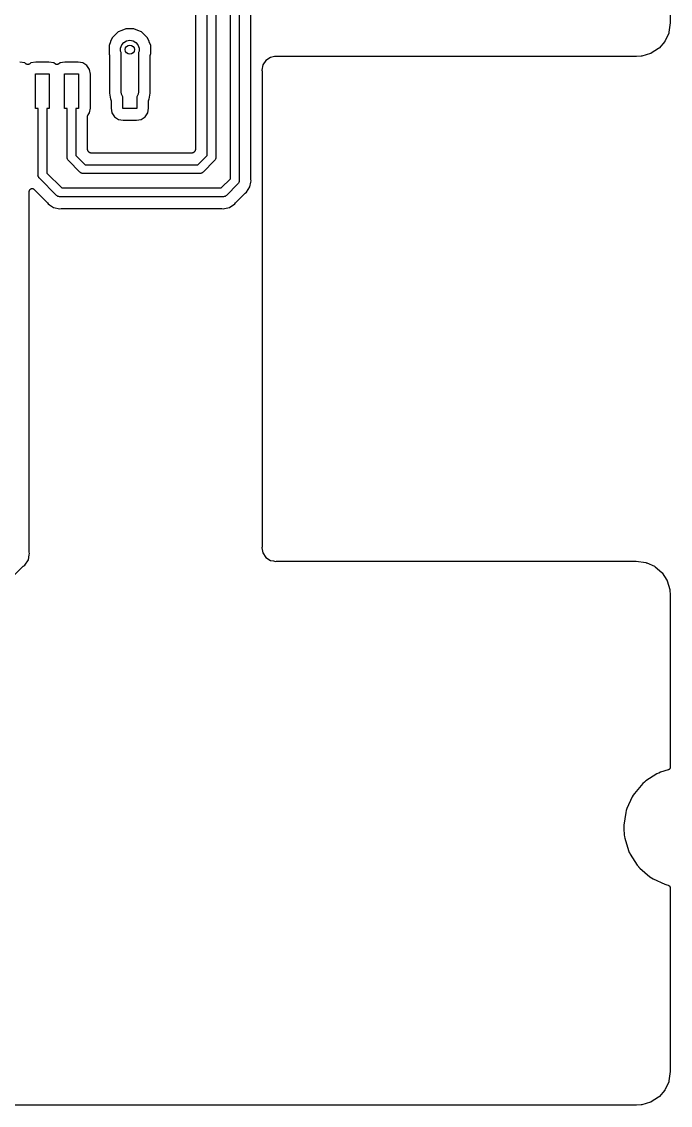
# Model space of a CAD drawing. Extents: x 40 to 164, y -163 to -60.
# Drawn here: x 134.99 to 163.25, y -163.25 to -116 of the extents above; entities that cross this region are included whole.
import ezdxf

# ---------------------------------------------------------------- set-up
doc = ezdxf.new("R2010")
doc.units = 0
doc.header["$MEASUREMENT"] = 0
doc.layers.add('BLACK', color=7, linetype='CONTINUOUS')

msp = doc.modelspace()

# ---------------------------------------------------------------- linework, layer by layer
at = {"layer": 'BLACK', "linetype": 'CONTINUOUS'}
for p, q in [((163.247, -90.059), (163.247, -116.027)), ((142.558, -110.952), (142.558, -121.578)), ((143.065, -121.841), (143.066, -110.879)), ((143.446, -110.95), (143.446, -121.912)), ((144.082, -122.857), (144.082, -111.768)), ((144.463, -111.839), (144.463, -122.928)), ((144.97, -122.855), (144.97, -112.331)), ((163.246, -116.045), (163.186, -116.465)), ((163.247, -116.027), (163.245, -116.036)), ((163.245, -116.036), (163.246, -116.045)), ((139.055, -116.582), (138.93, -116.707)), ((139.057, -116.578), (139.055, -116.582)), ((139.061, -116.576), (139.057, -116.578)), ((139.186, -116.451), (139.061, -116.576)), ((139.348, -116.384), (139.186, -116.451)), ((139.352, -116.381), (139.348, -116.384)), ((139.357, -116.38), (139.352, -116.381)), ((139.519, -116.313), (139.357, -116.38)), ((139.695, -116.313), (139.519, -116.313)), ((139.7, -116.312), (139.695, -116.313)), ((139.705, -116.313), (139.7, -116.312)), ((139.881, -116.313), (139.705, -116.313)), ((140.043, -116.38), (139.881, -116.313)), ((140.048, -116.381), (140.043, -116.38)), ((140.052, -116.384), (140.048, -116.381)), ((140.214, -116.451), (140.052, -116.384)), ((140.339, -116.576), (140.214, -116.451)), ((140.343, -116.578), (140.339, -116.576)), ((140.345, -116.582), (140.343, -116.578)), ((140.47, -116.707), (140.345, -116.582)), ((163.176, -116.5), (163.021, -116.839)), ((163.18, -116.482), (163.176, -116.5)), ((163.186, -116.465), (163.18, -116.482)), ((138.859, -116.878), (138.792, -117.04)), ((138.792, -117.04), (138.792, -117.402)), ((138.86, -116.873), (138.859, -116.878)), ((138.863, -116.869), (138.86, -116.873)), ((138.93, -116.707), (138.863, -116.869)), ((139.3, -117.15), (139.348, -117.018)), ((139.3, -117.292), (139.3, -117.15)), ((139.348, -117.018), (139.439, -116.91)), ((139.439, -116.91), (139.561, -116.839)), ((139.561, -116.839), (139.7, -116.815)), ((139.7, -116.815), (139.839, -116.839)), ((139.839, -116.839), (139.961, -116.91)), ((139.961, -116.91), (140.052, -117.018)), ((140.052, -117.018), (140.1, -117.15)), ((140.1, -117.15), (140.1, -117.292)), ((140.537, -116.869), (140.47, -116.707)), ((140.54, -116.873), (140.537, -116.869)), ((140.541, -116.878), (140.54, -116.873)), ((140.608, -117.04), (140.541, -116.878)), ((140.608, -117.402), (140.608, -117.04)), ((162.745, -117.163), (162.731, -117.175)), ((162.758, -117.152), (162.745, -117.163)), ((163.002, -116.869), (162.758, -117.152)), ((163.011, -116.854), (163.002, -116.869)), ((163.021, -116.839), (163.011, -116.854)), ((138.792, -117.402), (138.801, -117.424)), ((138.801, -117.424), (138.802, -117.427)), ((138.802, -117.427), (138.803, -117.429)), ((138.803, -117.429), (138.807, -117.448)), ((138.807, -117.448), (138.811, -117.467)), ((138.811, -117.467), (138.811, -117.47)), ((138.811, -117.47), (138.811, -117.473)), ((138.811, -117.473), (138.811, -119.12)), ((139.319, -117.344), (139.3, -117.292)), ((139.319, -119.065), (139.319, -117.344)), ((140.1, -117.292), (140.081, -117.344)), ((140.081, -117.344), (140.081, -119.065)), ((140.589, -117.467), (140.593, -117.448)), ((140.589, -117.47), (140.589, -117.467)), ((140.589, -117.473), (140.589, -117.47)), ((140.589, -119.12), (140.589, -117.473)), ((140.593, -117.448), (140.597, -117.429)), ((140.597, -117.429), (140.598, -117.427)), ((140.598, -117.427), (140.599, -117.424)), ((140.599, -117.424), (140.608, -117.402)), ((145.823, -117.561), (145.63, -117.69)), ((146.005, -117.525), (145.823, -117.561)), ((146.05, -117.516), (146.005, -117.525)), ((146.005, -117.525), (146.005, -117.525)), ((146.095, -117.525), (146.05, -117.516)), ((146.108, -117.525), (146.095, -117.525)), ((146.12, -117.527), (146.108, -117.525)), ((161.772, -117.527), (146.12, -117.527)), ((161.776, -117.526), (161.772, -117.527)), ((161.781, -117.527), (161.776, -117.526)), ((161.978, -117.512), (161.781, -117.527)), ((161.992, -117.509), (161.978, -117.512)), ((162.005, -117.507), (161.992, -117.509)), ((162.386, -117.393), (162.005, -117.507)), ((162.402, -117.385), (162.386, -117.393)), ((162.419, -117.378), (162.402, -117.385)), ((162.731, -117.175), (162.419, -117.378)), ((135.118, -117.803), (134.907, -117.762)), ((135.184, -117.848), (135.118, -117.803)), ((135.192, -117.851), (135.184, -117.848)), ((135.199, -117.856), (135.192, -117.851)), ((135.212, -117.86), (135.199, -117.856)), ((135.225, -117.865), (135.212, -117.86)), ((135.233, -117.866), (135.225, -117.865)), ((135.241, -117.868), (135.233, -117.866)), ((135.255, -117.867), (135.241, -117.868)), ((135.269, -117.868), (135.255, -117.867)), ((135.277, -117.866), (135.269, -117.868)), ((135.285, -117.865), (135.277, -117.866)), ((135.298, -117.86), (135.285, -117.865)), ((135.311, -117.856), (135.298, -117.86)), ((135.318, -117.851), (135.311, -117.856)), ((135.326, -117.848), (135.318, -117.851)), ((135.392, -117.803), (135.326, -117.848)), ((135.603, -117.762), (135.392, -117.803)), ((136.177, -117.762), (135.603, -117.762)), ((136.388, -117.803), (136.177, -117.762)), ((136.454, -117.848), (136.388, -117.803)), ((136.462, -117.851), (136.454, -117.848)), ((136.469, -117.856), (136.462, -117.851)), ((136.482, -117.86), (136.469, -117.856)), ((136.495, -117.865), (136.482, -117.86)), ((136.503, -117.866), (136.495, -117.865)), ((136.511, -117.868), (136.503, -117.866)), ((136.525, -117.867), (136.511, -117.868)), ((136.539, -117.868), (136.525, -117.867)), ((136.547, -117.866), (136.539, -117.868)), ((136.555, -117.865), (136.547, -117.866)), ((136.568, -117.86), (136.555, -117.865)), ((136.581, -117.856), (136.568, -117.86)), ((136.588, -117.851), (136.581, -117.856)), ((136.596, -117.848), (136.588, -117.851)), ((136.662, -117.803), (136.596, -117.848)), ((136.873, -117.762), (136.662, -117.803)), ((137.447, -117.762), (136.873, -117.762)), ((137.658, -117.803), (137.447, -117.762)), ((137.826, -117.916), (137.658, -117.803)), ((137.939, -118.084), (137.826, -117.916)), ((137.98, -118.295), (137.939, -118.084)), ((145.501, -117.883), (145.456, -118.11)), ((145.456, -118.11), (145.465, -118.155)), ((145.63, -117.69), (145.501, -117.883)), ((135.59, -119.782), (135.59, -118.282)), ((135.59, -118.282), (136.19, -118.282)), ((136.19, -118.282), (136.19, -119.782)), ((136.86, -119.782), (136.86, -118.282)), ((136.86, -118.282), (137.46, -118.282)), ((137.46, -118.282), (137.46, -119.782)), ((137.98, -119.769), (137.98, -118.295)), ((145.465, -118.155), (145.465, -118.168)), ((145.465, -118.168), (145.467, -118.18)), ((145.467, -118.18), (145.467, -138.868)), ((138.811, -119.12), (138.864, -119.385)), ((138.864, -119.385), (138.864, -119.386)), ((138.864, -119.386), (138.872, -119.399)), ((138.872, -119.399), (138.873, -119.406)), ((138.873, -119.406), (138.876, -119.413)), ((138.876, -119.413), (138.877, -119.428)), ((138.877, -119.428), (138.88, -119.443)), ((138.88, -119.443), (138.88, -119.769)), ((139.336, -119.164), (139.319, -119.065)), ((139.4, -119.274), (139.336, -119.164)), ((139.4, -119.782), (139.4, -119.274)), ((140.064, -119.164), (140, -119.274)), ((140, -119.274), (140, -119.782)), ((140.081, -119.065), (140.064, -119.164)), ((140.52, -119.443), (140.523, -119.428)), ((140.52, -119.769), (140.52, -119.443)), ((140.523, -119.428), (140.524, -119.413)), ((140.524, -119.413), (140.527, -119.406)), ((140.527, -119.406), (140.528, -119.399)), ((140.528, -119.399), (140.536, -119.386)), ((140.536, -119.385), (140.589, -119.12)), ((140.536, -119.386), (140.536, -119.385)), ((135.7, -119.782), (135.59, -119.782)), ((135.7, -122.674), (135.7, -119.782)), ((136.19, -119.782), (136.081, -119.782)), ((136.081, -119.782), (136.081, -122.603)), ((136.969, -119.782), (136.86, -119.782)), ((136.97, -121.912), (136.969, -119.782)), ((137.46, -119.782), (137.35, -119.782)), ((137.35, -119.782), (137.35, -121.841)), ((137.88, -120.068), (137.939, -119.98)), ((137.939, -119.98), (137.98, -119.769)), ((138.88, -119.769), (138.921, -119.98)), ((138.921, -119.98), (139.034, -120.148)), ((140, -119.782), (139.4, -119.782)), ((140.366, -120.148), (140.479, -119.98)), ((140.479, -119.98), (140.52, -119.769)), ((137.858, -120.139), (137.861, -120.124)), ((137.858, -121.578), (137.858, -120.139)), ((137.861, -120.124), (137.862, -120.108)), ((137.862, -120.108), (137.865, -120.102)), ((137.865, -120.102), (137.866, -120.095)), ((137.866, -120.095), (137.874, -120.082)), ((137.874, -120.082), (137.88, -120.068)), ((139.034, -120.148), (139.202, -120.261)), ((139.202, -120.261), (139.413, -120.302)), ((139.413, -120.302), (139.987, -120.302)), ((139.987, -120.302), (140.198, -120.261)), ((140.198, -120.261), (140.366, -120.148)), ((137.35, -121.841), (137.747, -122.237)), ((137.859, -121.584), (137.858, -121.578)), ((137.859, -121.589), (137.859, -121.584)), ((137.863, -121.605), (137.859, -121.589)), ((137.866, -121.622), (137.863, -121.605)), ((137.869, -121.626), (137.866, -121.622)), ((137.87, -121.632), (137.869, -121.626)), ((137.88, -121.645), (137.87, -121.632)), ((137.888, -121.66), (137.88, -121.645)), ((137.892, -121.663), (137.888, -121.66)), ((137.896, -121.668), (137.892, -121.663)), ((137.92, -121.692), (137.896, -121.668)), ((137.925, -121.696), (137.92, -121.692)), ((137.928, -121.7), (137.925, -121.696)), ((137.943, -121.708), (137.928, -121.7)), ((137.956, -121.718), (137.943, -121.708)), ((137.962, -121.719), (137.956, -121.718)), ((137.966, -121.722), (137.962, -121.719)), ((137.983, -121.725), (137.966, -121.722)), ((137.999, -121.729), (137.983, -121.725)), ((138.004, -121.729), (137.999, -121.729)), ((138.01, -121.73), (138.004, -121.729)), ((142.406, -121.73), (138.01, -121.73)), ((142.412, -121.729), (142.406, -121.73)), ((142.417, -121.729), (142.412, -121.729)), ((142.433, -121.725), (142.417, -121.729)), ((142.45, -121.722), (142.433, -121.725)), ((142.454, -121.719), (142.45, -121.722)), ((142.46, -121.718), (142.454, -121.719)), ((142.473, -121.708), (142.46, -121.718)), ((142.488, -121.7), (142.473, -121.708)), ((142.491, -121.696), (142.488, -121.7)), ((142.496, -121.692), (142.491, -121.696)), ((142.52, -121.668), (142.496, -121.692)), ((142.524, -121.663), (142.52, -121.668)), ((142.528, -121.66), (142.524, -121.663)), ((142.536, -121.645), (142.528, -121.66)), ((142.546, -121.632), (142.536, -121.645)), ((142.547, -121.626), (142.546, -121.632)), ((142.55, -121.622), (142.547, -121.626)), ((142.553, -121.605), (142.55, -121.622)), ((142.557, -121.589), (142.553, -121.605)), ((142.558, -121.578), (142.557, -121.584)), ((142.557, -121.584), (142.557, -121.589)), ((142.669, -122.237), (143.065, -121.841)), ((136.967, -121.937), (136.97, -121.912)), ((136.974, -121.961), (136.967, -121.937)), ((136.978, -121.986), (136.974, -121.961)), ((136.982, -121.994), (136.978, -121.986)), ((136.985, -122.002), (136.982, -121.994)), ((136.999, -122.022), (136.985, -122.002)), ((137.012, -122.044), (136.999, -122.022)), ((137.031, -122.061), (137.012, -122.044)), ((137.527, -122.557), (137.031, -122.061)), ((137.747, -122.237), (142.669, -122.237)), ((143.385, -122.061), (142.889, -122.557)), ((143.404, -122.044), (143.385, -122.061)), ((143.417, -122.022), (143.404, -122.044)), ((143.431, -122.002), (143.417, -122.022)), ((143.434, -121.994), (143.431, -122.002)), ((143.438, -121.986), (143.434, -121.994)), ((143.442, -121.961), (143.438, -121.986)), ((143.449, -121.937), (143.442, -121.961)), ((143.446, -121.912), (143.449, -121.937)), ((135.697, -122.699), (135.7, -122.674)), ((135.704, -122.723), (135.697, -122.699)), ((135.708, -122.748), (135.704, -122.723)), ((135.712, -122.756), (135.708, -122.748)), ((135.715, -122.764), (135.712, -122.756)), ((135.729, -122.784), (135.715, -122.764)), ((135.742, -122.806), (135.729, -122.784)), ((135.761, -122.823), (135.742, -122.806)), ((136.511, -123.573), (135.761, -122.823)), ((136.081, -122.603), (136.731, -123.253)), ((137.544, -122.576), (137.527, -122.557)), ((137.566, -122.589), (137.544, -122.576)), ((137.586, -122.603), (137.566, -122.589)), ((137.594, -122.606), (137.586, -122.603)), ((137.602, -122.61), (137.594, -122.606)), ((137.627, -122.614), (137.602, -122.61)), ((137.651, -122.621), (137.627, -122.614)), ((137.676, -122.618), (137.651, -122.621)), ((142.74, -122.618), (137.676, -122.618)), ((142.765, -122.621), (142.74, -122.618)), ((142.789, -122.614), (142.765, -122.621)), ((142.814, -122.61), (142.789, -122.614)), ((142.822, -122.606), (142.814, -122.61)), ((142.83, -122.603), (142.822, -122.606)), ((142.85, -122.589), (142.83, -122.603)), ((142.872, -122.576), (142.85, -122.589)), ((142.889, -122.557), (142.872, -122.576)), ((135.361, -123.313), (135.373, -123.301)), ((135.373, -123.301), (135.378, -123.299)), ((135.378, -123.299), (135.382, -123.295)), ((135.382, -123.295), (135.398, -123.289)), ((135.398, -123.289), (135.413, -123.282)), ((135.413, -123.282), (135.418, -123.282)), ((135.418, -123.282), (135.423, -123.28)), ((135.423, -123.28), (135.44, -123.28)), ((135.44, -123.28), (135.457, -123.278)), ((135.457, -123.278), (135.462, -123.28)), ((135.462, -123.28), (135.468, -123.28)), ((135.468, -123.28), (135.483, -123.286)), ((135.483, -123.286), (135.499, -123.29)), ((135.499, -123.29), (135.504, -123.293)), ((135.504, -123.293), (135.509, -123.295)), ((135.509, -123.295), (135.522, -123.306)), ((135.522, -123.306), (135.535, -123.315)), ((136.731, -123.253), (143.685, -123.253)), ((143.685, -123.253), (144.082, -122.857)), ((144.401, -123.077), (143.905, -123.573)), ((144.42, -123.06), (144.401, -123.077)), ((144.433, -123.038), (144.42, -123.06)), ((144.447, -123.018), (144.433, -123.038)), ((144.45, -123.01), (144.447, -123.018)), ((144.454, -123.002), (144.45, -123.01)), ((144.458, -122.977), (144.454, -123.002)), ((144.465, -122.953), (144.458, -122.977)), ((144.463, -122.928), (144.465, -122.953)), ((144.776, -123.44), (144.93, -123.209)), ((144.93, -123.209), (144.973, -122.993)), ((144.973, -122.867), (144.97, -122.855)), ((144.973, -122.879), (144.973, -122.867)), ((144.984, -122.936), (144.973, -122.879)), ((144.973, -122.993), (144.984, -122.936)), ((144.973, -122.993), (144.973, -122.993)), ((135.319, -123.405), (135.321, -123.389)), ((135.319, -139.111), (135.319, -123.405)), ((135.321, -123.389), (135.323, -123.372)), ((135.323, -123.372), (135.325, -123.367)), ((135.325, -123.367), (135.326, -123.361)), ((135.326, -123.361), (135.334, -123.347)), ((135.334, -123.347), (135.341, -123.332)), ((135.341, -123.332), (135.345, -123.328)), ((135.345, -123.328), (135.348, -123.323)), ((135.348, -123.323), (135.361, -123.313)), ((135.535, -123.315), (136.101, -123.88)), ((136.528, -123.592), (136.511, -123.573)), ((136.55, -123.605), (136.528, -123.592)), ((136.57, -123.619), (136.55, -123.605)), ((136.578, -123.622), (136.57, -123.619)), ((136.586, -123.626), (136.578, -123.622)), ((136.611, -123.63), (136.586, -123.626)), ((136.635, -123.637), (136.611, -123.63)), ((136.66, -123.634), (136.635, -123.637)), ((143.756, -123.634), (136.66, -123.634)), ((143.781, -123.637), (143.756, -123.634)), ((143.805, -123.63), (143.781, -123.637)), ((143.83, -123.626), (143.805, -123.63)), ((143.838, -123.622), (143.83, -123.626)), ((143.846, -123.619), (143.838, -123.622)), ((143.866, -123.605), (143.846, -123.619)), ((143.888, -123.592), (143.866, -123.605)), ((143.905, -123.573), (143.888, -123.592)), ((144.315, -123.88), (144.708, -123.487)), ((144.708, -123.487), (144.719, -123.48)), ((144.719, -123.48), (144.728, -123.472)), ((144.728, -123.472), (144.776, -123.44)), ((136.101, -123.88), (136.108, -123.891)), ((136.108, -123.891), (136.116, -123.9)), ((136.116, -123.9), (136.148, -123.948)), ((136.148, -123.948), (136.196, -123.98)), ((136.196, -123.98), (136.196, -123.98)), ((136.196, -123.98), (136.379, -124.102)), ((136.379, -124.102), (136.652, -124.156)), ((136.652, -124.156), (136.709, -124.145)), ((136.709, -124.145), (136.721, -124.145)), ((136.721, -124.145), (136.733, -124.142)), ((136.733, -124.142), (143.683, -124.142)), ((143.683, -124.142), (143.695, -124.145)), ((143.695, -124.145), (143.707, -124.145)), ((143.707, -124.145), (143.764, -124.156)), ((143.764, -124.156), (143.821, -124.145)), ((143.821, -124.145), (144.037, -124.102)), ((143.821, -124.145), (143.821, -124.145)), ((144.037, -124.102), (144.268, -123.948)), ((144.268, -123.948), (144.3, -123.9)), ((144.3, -123.9), (144.308, -123.891)), ((144.308, -123.891), (144.315, -123.88)), ((145.465, -138.893), (145.456, -138.938)), ((145.467, -138.868), (145.465, -138.88)), ((145.465, -138.88), (145.465, -138.893)), ((135.278, -139.465), (135.321, -139.249)), ((135.321, -139.123), (135.319, -139.111)), ((135.321, -139.135), (135.321, -139.123)), ((135.332, -139.192), (135.321, -139.135)), ((135.321, -139.249), (135.332, -139.192)), ((135.321, -139.249), (135.321, -139.249)), ((145.456, -138.938), (145.501, -139.165)), ((145.501, -139.165), (145.63, -139.358)), ((145.63, -139.358), (145.823, -139.487)), ((132.123, -142.676), (135.056, -139.743)), ((135.056, -139.743), (135.067, -139.736)), ((135.067, -139.736), (135.076, -139.728)), ((135.076, -139.728), (135.124, -139.696)), ((135.124, -139.696), (135.278, -139.465)), ((145.823, -139.487), (145.957, -139.514)), ((145.957, -139.514), (145.957, -139.514)), ((145.957, -139.514), (146.05, -139.532)), ((146.05, -139.532), (146.095, -139.523)), ((146.095, -139.523), (146.108, -139.523)), ((146.108, -139.523), (146.12, -139.521)), ((146.12, -139.521), (161.747, -139.521)), ((161.747, -139.521), (161.756, -139.523)), ((161.756, -139.523), (161.765, -139.522)), ((161.765, -139.522), (162.185, -139.582)), ((162.185, -139.582), (162.202, -139.588)), ((162.202, -139.588), (162.22, -139.592)), ((162.22, -139.592), (162.559, -139.747)), ((162.559, -139.747), (162.574, -139.757)), ((162.574, -139.757), (162.589, -139.766)), ((162.589, -139.766), (162.872, -140.01)), ((162.872, -140.01), (162.883, -140.023)), ((162.883, -140.023), (162.895, -140.037)), ((162.895, -140.037), (163.098, -140.349)), ((163.098, -140.349), (163.105, -140.366)), ((163.105, -140.366), (163.113, -140.382)), ((163.113, -140.382), (163.227, -140.763)), ((163.227, -140.763), (163.229, -140.776)), ((163.229, -140.776), (163.232, -140.79)), ((163.232, -140.79), (163.247, -140.987)), ((163.247, -140.987), (163.246, -140.992)), ((163.246, -140.992), (163.247, -140.996)), ((163.247, -140.996), (163.247, -148.502)), ((162.659, -148.797), (162.185, -149.105)), ((162.739, -148.762), (162.659, -148.797)), ((162.74, -148.761), (162.739, -148.761)), ((162.739, -148.761), (162.739, -148.762)), ((162.819, -148.724), (162.74, -148.761)), ((163.156, -148.623), (162.819, -148.724)), ((163.17, -148.617), (163.156, -148.623)), ((163.183, -148.612), (163.17, -148.617)), ((163.189, -148.607), (163.183, -148.612)), ((163.196, -148.604), (163.189, -148.607)), ((163.206, -148.593), (163.196, -148.604)), ((163.217, -148.583), (163.206, -148.593)), ((163.221, -148.577), (163.217, -148.583)), ((163.226, -148.572), (163.221, -148.577)), ((163.232, -148.558), (163.226, -148.572)), ((163.239, -148.545), (163.232, -148.558)), ((163.241, -148.538), (163.239, -148.545)), ((163.244, -148.531), (163.241, -148.538)), ((163.247, -148.502), (163.244, -148.516)), ((163.244, -148.516), (163.244, -148.531)), ((162.052, -149.219), (161.682, -149.648)), ((162.118, -149.163), (162.052, -149.219)), ((162.119, -149.162), (162.118, -149.162)), ((162.118, -149.162), (162.118, -149.163)), ((162.185, -149.105), (162.119, -149.162)), ((161.634, -149.723), (161.587, -149.795)), ((161.635, -149.722), (161.634, -149.723)), ((161.682, -149.648), (161.635, -149.721)), ((161.635, -149.721), (161.635, -149.722)), ((161.587, -149.795), (161.353, -150.31)), ((161.302, -150.479), (161.222, -151.038)), ((161.328, -150.395), (161.302, -150.479)), ((161.353, -150.31), (161.328, -150.394)), ((161.328, -150.394), (161.328, -150.395)), ((161.328, -150.395), (161.328, -150.395)), ((161.222, -151.112), (161.217, -151.175)), ((161.217, -151.175), (161.238, -151.465)), ((161.222, -151.102), (161.221, -151.107)), ((161.221, -151.107), (161.222, -151.112)), ((161.222, -151.038), (161.222, -151.102)), ((161.238, -151.465), (161.252, -151.526)), ((161.252, -151.526), (161.252, -151.532)), ((161.252, -151.532), (161.254, -151.536)), ((161.254, -151.536), (161.262, -151.599)), ((161.262, -151.599), (161.424, -152.141)), ((161.424, -152.141), (161.461, -152.22)), ((161.461, -152.22), (161.461, -152.221)), ((161.461, -152.221), (161.462, -152.221)), ((161.462, -152.221), (161.497, -152.301)), ((161.497, -152.301), (161.805, -152.775)), ((161.805, -152.775), (161.862, -152.841)), ((161.862, -152.841), (161.862, -152.842)), ((161.862, -152.842), (161.863, -152.842)), ((161.863, -152.842), (161.919, -152.908)), ((161.919, -152.908), (162.348, -153.278)), ((162.348, -153.278), (162.421, -153.325)), ((162.421, -153.325), (162.422, -153.325)), ((162.422, -153.325), (162.423, -153.326)), ((162.423, -153.326), (162.495, -153.373)), ((162.495, -153.373), (163.01, -153.607)), ((163.01, -153.607), (163.094, -153.632)), ((163.094, -153.632), (163.095, -153.632)), ((163.095, -153.632), (163.095, -153.632)), ((163.095, -153.632), (163.157, -153.651)), ((163.157, -153.651), (163.17, -153.658)), ((163.17, -153.658), (163.184, -153.663)), ((163.184, -153.663), (163.189, -153.668)), ((163.189, -153.668), (163.196, -153.671)), ((163.196, -153.671), (163.206, -153.682)), ((163.206, -153.682), (163.217, -153.691)), ((163.217, -153.691), (163.221, -153.698)), ((163.221, -153.698), (163.227, -153.703)), ((163.227, -153.703), (163.232, -153.717)), ((163.232, -153.717), (163.239, -153.729)), ((163.239, -153.729), (163.241, -153.737)), ((163.241, -153.737), (163.244, -153.744)), ((163.244, -153.744), (163.244, -153.758)), ((163.244, -153.758), (163.247, -153.773)), ((163.247, -153.773), (163.247, -161.747)), ((163.246, -161.765), (163.186, -162.185)), ((163.247, -161.747), (163.245, -161.756)), ((163.245, -161.756), (163.246, -161.765)), ((163.176, -162.22), (163.021, -162.559)), ((163.18, -162.202), (163.176, -162.22)), ((163.186, -162.185), (163.18, -162.202)), ((162.731, -162.895), (162.419, -163.098)), ((162.745, -162.883), (162.731, -162.895)), ((162.758, -162.872), (162.745, -162.883)), ((163.002, -162.589), (162.758, -162.872)), ((163.011, -162.574), (163.002, -162.589)), ((163.021, -162.559), (163.011, -162.574)), ((161.772, -163.247), (41.4526, -163.247)), ((161.776, -163.246), (161.772, -163.247)), ((161.781, -163.247), (161.776, -163.246)), ((161.978, -163.232), (161.781, -163.247)), ((161.992, -163.229), (161.978, -163.232)), ((162.005, -163.227), (161.992, -163.229)), ((162.386, -163.113), (162.005, -163.227)), ((162.402, -163.105), (162.386, -163.113)), ((162.419, -163.098), (162.402, -163.105))]:
    msp.add_line(p, q, dxfattribs=at)
at = {"layer": 'BLACK'}
msp.add_circle((139.7, -117.221), 0.2, dxfattribs=at)

doc.saveas('drawing.dxf')
